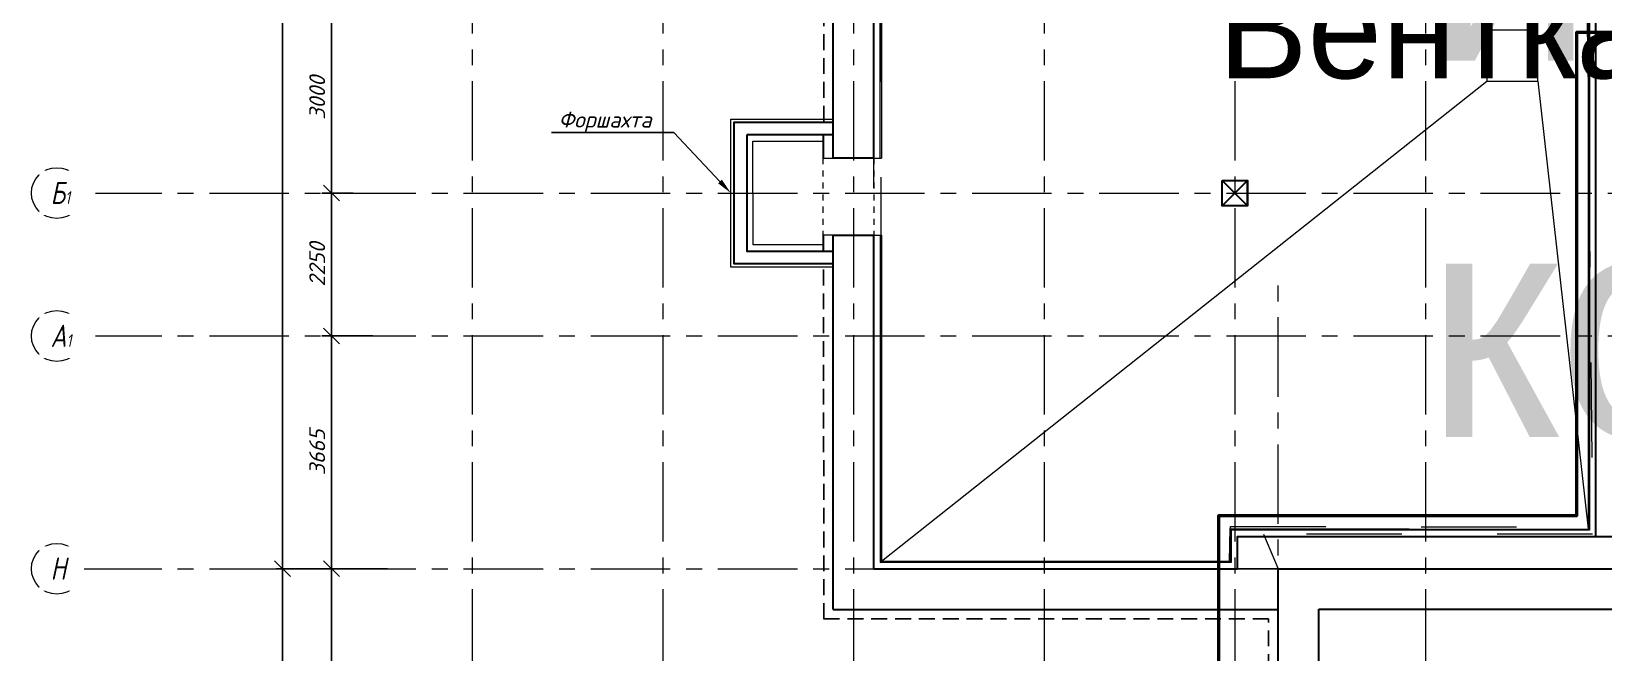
# Model space of a CAD drawing. Header units: millimetres. Extents: x -9096648 to 8741128, y -70248 to 735163.
# Drawn here: x -225168 to -200434, y -38634 to -28854 of the extents above; entities that cross this region are included whole.
import ezdxf
from ezdxf import colors
from ezdxf.entities.mleader import LeaderData, LeaderLine
from ezdxf.enums import TextEntityAlignment as Align
from ezdxf.math import Vec2, Vec3

# ---------------------------------------------------------------- set-up
doc = ezdxf.new("R2018")
doc.units = ezdxf.units.MM
for name, pattern in [('ADSK_Скрыто', [6, 3, -3]), ('CENTER', [2, 1.25, -0.25, 0.25, -0.25]), ('TRATTEGGIATA', [0.75, 0.5, -0.25]), ('Штрих', [6.35, 3.175, -3.175])]:
    doc.linetypes.add(name, pattern=pattern)
doc.layers.get('Defpoints').update_dxf_attribs({"color": 6})
for name, color, linetype, lineweight in [('1 этаж тонкие линии!', 250, 'Continuous', 0), ('_Скрыто_', 7, 'ADSK_Скрыто', 9), ('АР_Выноски АПР', 7, 'Continuous', 5), ('АР_Колонны', 5, 'Continuous', 30), ('АР_Маркер экспликации', 239, 'Continuous', 13), ('АР_МосжилНии_Стены', 202, 'Continuous', 30), ('АР_Навесной фасад', 5, 'Continuous', 5), ('АР_Номер помещения', 1, 'Continuous', 25), ('АР_Оси', 193, 'Continuous', 9), ('АР_Оси размеры', 164, 'Continuous', 9), ('АР_Помещения_площадь', 19, 'Continuous', 9), ('АР_Сущ Несущая стена', 202, 'Continuous', 30), ('АР_тонкая линия', 250, 'Continuous', 0), ('АР_Утеплитель', 250, 'Continuous', 9), ('Подвал', 250, 'Continuous', 30), ('тх разм', 250, 'Continuous', 9)]:
    doc.layers.add(name, color=color, linetype=linetype, lineweight=lineweight)
doc.layers.add('25. ЗАЛИВКА ЗОН', color=7, linetype='Continuous', lineweight=0, transparency=0.2)
doc.layers.add('АР_Названия помещений', color=124, linetype='Continuous', lineweight=5, plot=False)
doc.layers.add('Граница ПБ', color=7, linetype='Continuous', lineweight=80, true_color=0xf60404)
doc.styles.add('ISOCPEUR', font='isocpeui.ttf', dxfattribs={"height": 250})
doc.styles.get("Standard").update_dxf_attribs({"font": 'arial.ttf'})
doc.styles.add('ГОСТ 2.304', font='isocpeur.ttf', dxfattribs={"width": 0.7})
doc.dimstyles.new('R_100', dxfattribs={"dimtxt": 270, "dimasz": 120, "dimexe": 100, "dimexo": 0, "dimgap": 60, "dimtad": 1, "dimdec": 0, "dimrnd": 5, "dimzin": 0, "dimdsep": 46, "dimtxsty": 'ISOCPEUR', "dimblk": 'ARCHTICK', "dimcen": 0, "dimdle": 100, "dimclrd": 256, "dimclre": 256, "dimclrt": 256, "dimadec": 0, "dimazin": 0, "dimtfac": 2, "dimtdec": 0, "dimtofl": 0, "dimtmove": 1, "dimatfit": 3, "dimfxl": 1, "dimtvp": 3, "dimtolj": 1, "dimtzin": 0, "dimarcsym": 0})
doc.dimstyles.new('СПДС', dxfattribs={"dimscale": 100, "dimtxt": 2.5, "dimasz": 2.5, "dimexe": 1.5, "dimexo": 0, "dimgap": 1, "dimtad": 1, "dimdec": 0, "dimrnd": 1, "dimtxsty": 'ГОСТ 2.304', "dimblk": 'OBLIQUE', "dimcen": 2.5, "dimdle": 1.5, "dimadec": 0, "dimazin": 2, "dimtfac": 0.75, "dimtdec": 0, "dimtmove": 1, "dimatfit": 3, "dimfxl": 1, "dimtolj": 1, "dimarcsym": 1})

# ---------------------------------------------------------------- blocks, each defined once
blk = doc.blocks.new('_Oblique')
at = {"color": 8, "linetype": 'ByBlock', "lineweight": -2}
blk.add_line((-0.5, -0.5), (0.5, 0.5), dxfattribs=at)
blk = doc.blocks.new('*D2782')
at = {"layer": 'Defpoints', "color": 0, "ltscale": 100, "transparency": 16777216}
for p in [(-220447, -37314), (-219568, -37314), (-219629, -44834)]:
    blk.add_point(p, dxfattribs=at)
at = {"layer": 'АР_Оси размеры', "color": 8, "lineweight": -2, "ltscale": 100, "transparency": 16777216}
for p, q in [((-219568, -37314), (-220597, -37314)), ((-220447, -44984), (-220447, -37164)), ((-219629, -44834), (-220597, -44834))]:
    blk.add_line(p, q, dxfattribs=at)
at = {"layer": 'АР_Оси размеры', "color": 8, "lineweight": -2, "ltscale": 100, "transparency": 16777216, "xscale": 250, "yscale": 250, "zscale": 250}
for p, rotation in [((-220447, -37314), 90), ((-220447, -44834), 270)]:
    blk.add_blockref('_Oblique', p, dxfattribs=dict(at, rotation=rotation))
at = {"layer": 'АР_Оси размеры', "color": 8, "ltscale": 100, "transparency": 16777216, "insert": (-220673, -41074), "char_height": 250, "attachment_point": 5, "rotation": 90, "style": 'ISOCPEUR'}
blk.add_mtext('\\A1;7520', dxfattribs=at)
blk = doc.blocks.new('*D2783')
at = {"layer": 'Defpoints', "color": 0, "ltscale": 100, "transparency": 16777216}
for p in [(-220447, -33649), (-219798, -33649), (-219568, -37314)]:
    blk.add_point(p, dxfattribs=at)
at = {"layer": 'АР_Оси размеры', "color": 8, "lineweight": -2, "ltscale": 100, "transparency": 16777216}
for p, q in [((-220447, -37464), (-220447, -33499)), ((-219798, -33649), (-220597, -33649)), ((-219568, -37314), (-220597, -37314))]:
    blk.add_line(p, q, dxfattribs=at)
at = {"layer": 'АР_Оси размеры', "color": 8, "lineweight": -2, "ltscale": 100, "transparency": 16777216, "xscale": 250, "yscale": 250, "zscale": 250}
for p, rotation in [((-220447, -33649), 90), ((-220447, -37314), 270)]:
    blk.add_blockref('_Oblique', p, dxfattribs=dict(at, rotation=rotation))
at = {"layer": 'АР_Оси размеры', "color": 8, "ltscale": 100, "transparency": 16777216, "insert": (-220672, -35482), "char_height": 250, "attachment_point": 5, "rotation": 90, "style": 'ISOCPEUR'}
blk.add_mtext('\\A1;3665', dxfattribs=at)
blk = doc.blocks.new('*D2784')
at = {"layer": 'Defpoints', "color": 0, "ltscale": 100, "transparency": 16777216}
for p in [(-220447, -31399), (-220105, -31399), (-219798, -33649)]:
    blk.add_point(p, dxfattribs=at)
at = {"layer": 'АР_Оси размеры', "color": 8, "lineweight": -2, "ltscale": 100, "transparency": 16777216}
for p, q in [((-220105, -31399), (-220597, -31399)), ((-220447, -33799), (-220447, -31249)), ((-219798, -33649), (-220597, -33649))]:
    blk.add_line(p, q, dxfattribs=at)
at = {"layer": 'АР_Оси размеры', "color": 8, "lineweight": -2, "ltscale": 100, "transparency": 16777216, "xscale": 250, "yscale": 250, "zscale": 250}
for p, rotation in [((-220447, -31399), 90), ((-220447, -33649), 270)]:
    blk.add_blockref('_Oblique', p, dxfattribs=dict(at, rotation=rotation))
at = {"layer": 'АР_Оси размеры', "color": 8, "ltscale": 100, "transparency": 16777216, "insert": (-220672, -32524), "char_height": 250, "attachment_point": 5, "rotation": 90, "style": 'ISOCPEUR'}
blk.add_mtext('\\A1;2250', dxfattribs=at)
blk = doc.blocks.new('*D2785')
at = {"layer": 'Defpoints', "color": 0, "ltscale": 100, "transparency": 16777216}
for p in [(-220447, -28399), (-220105, -28399), (-220105, -31399)]:
    blk.add_point(p, dxfattribs=at)
at = {"layer": 'АР_Оси размеры', "color": 8, "lineweight": -2, "ltscale": 100, "transparency": 16777216}
for p, q in [((-220105, -28399), (-220597, -28399)), ((-220447, -31549), (-220447, -28249)), ((-220105, -31399), (-220597, -31399))]:
    blk.add_line(p, q, dxfattribs=at)
at = {"layer": 'АР_Оси размеры', "color": 8, "lineweight": -2, "ltscale": 100, "transparency": 16777216, "xscale": 250, "yscale": 250, "zscale": 250}
for p, rotation in [((-220447, -28399), 90), ((-220447, -31399), 270)]:
    blk.add_blockref('_Oblique', p, dxfattribs=dict(at, rotation=rotation))
at = {"layer": 'АР_Оси размеры', "color": 8, "ltscale": 100, "transparency": 16777216, "insert": (-220672, -29899), "char_height": 250, "attachment_point": 5, "rotation": 90, "style": 'ISOCPEUR'}
blk.add_mtext('\\A1;3000', dxfattribs=at)
blk = doc.blocks.new('*D2640')
at = {"layer": 'Defpoints', "color": 0, "ltscale": 100, "transparency": 16777216}
for p in [(-221273, 10601), (-221273, -37314), (-221217, -37314)]:
    blk.add_point(p, dxfattribs=at)
at = {"layer": 'АР_Оси размеры', "color": 8, "lineweight": -2, "ltscale": 100, "transparency": 16777216}
for p, q in [((-221217, 10751), (-221217, -37464)), ((-221273, 10601), (-221067, 10601)), ((-221273, -37314), (-221067, -37314))]:
    blk.add_line(p, q, dxfattribs=at)
at = {"layer": 'АР_Оси размеры', "color": 8, "lineweight": -2, "ltscale": 100, "transparency": 16777216, "xscale": 250, "yscale": 250, "zscale": 250}
for p, rotation in [((-221217, 10601), 90), ((-221217, -37314), 270)]:
    blk.add_blockref('_Oblique', p, dxfattribs=dict(at, rotation=rotation))
at = {"layer": 'АР_Оси размеры', "color": 8, "ltscale": 100, "transparency": 16777216, "insert": (-221444, -13357), "char_height": 250, "attachment_point": 5, "rotation": 90, "style": 'ISOCPEUR'}
blk.add_mtext('\\A1;47915', dxfattribs=at)
blk = doc.blocks.new('*U2131')
at = {"layer": 'АР_Номер помещения', "color": 8}
blk.add_circle((-21217, 600), 400, dxfattribs=at)
at = {"layer": 'АР_Помещения_площадь', "color": 8}
blk.add_line((-20106, 67), (-20529, 67), dxfattribs=at)
at = {"color": 8, "style": 'ISOCPEUR', "flags": 1}
blk.add_attdef('КАТЕГОРИЯ', (-499, -2092), '', height=250, dxfattribs=at)
at = {"layer": 'АР_Номер помещения', "color": 8, "style": 'ISOCPEUR'}
blk.add_attdef('НОМЕР_ПОМЕЩЕНИЯ', text='', height=300, dxfattribs=at).set_placement((-21217, 600), align=Align.MIDDLE_CENTER)
at = {"layer": 'АР_Помещения_площадь', "color": 8, "lineweight": 30, "flags": 104}
blk.add_attdef('ИМЯ_ПОМЕЩЕНИЯ', text='', height=100, dxfattribs=at).set_placement((158, 1217), align=Align.MIDDLE_CENTER)
at = {"layer": 'АР_Помещения_площадь', "color": 8, "style": 'ISOCPEUR'}
blk.add_attdef('ПЛОЩАДЬ_ПОМЕЩЕНИЯ', text='', height=200, dxfattribs=at).set_placement((-20101, 314), align=Align.MIDDLE_RIGHT)
blk = doc.blocks.new('*U2127')
at = {"color": 8, "style": 'ISOCPEUR', "flags": 1}
blk.add_attdef('КАТЕГОРИЯ', (-499, -2092), '', height=250, dxfattribs=at)
at = {"layer": 'АР_Номер помещения', "color": 8, "style": 'ISOCPEUR'}
blk.add_attdef('НОМЕР_ПОМЕЩЕНИЯ', text='', height=300, dxfattribs=at).set_placement((-11974, -849), align=Align.MIDDLE_CENTER)
at = {"layer": 'АР_Помещения_площадь', "color": 8, "lineweight": 30, "flags": 104}
blk.add_attdef('ИМЯ_ПОМЕЩЕНИЯ', text='', height=100, dxfattribs=at).set_placement((158, 1217), align=Align.MIDDLE_CENTER)
at = {"layer": 'АР_Помещения_площадь', "color": 8, "style": 'ISOCPEUR'}
blk.add_attdef('ПЛОЩАДЬ_ПОМЕЩЕНИЯ', text='', height=200, dxfattribs=at).set_placement((-11648, -1851), align=Align.MIDDLE_RIGHT)
blk = doc.blocks.new('_ArchTick')
at = {"color": 8, "linetype": 'ByBlock', "const_width": 0.15}
blk.add_lwpolyline([(-0.5, -0.5), (0.5, 0.5)], dxfattribs=at)
blk = doc.blocks.new('*D2975')
at = {"layer": 'Defpoints', "color": 0, "ltscale": 500, "transparency": 16777216}
for p in [(-220082, -37314), (-221217, -64794), (-220926, -64794)]:
    blk.add_point(p, dxfattribs=at)
at = {"layer": 'тх разм', "color": 8, "lineweight": -2, "ltscale": 500, "transparency": 16777216}
for p, q in [((-220082, -37314), (-221317, -37314)), ((-221217, -37214), (-221217, -64894)), ((-220926, -64794), (-221317, -64794))]:
    blk.add_line(p, q, dxfattribs=at)
at = {"layer": 'тх разм', "color": 8, "lineweight": -2, "ltscale": 500, "transparency": 16777216, "xscale": 120, "yscale": 120, "zscale": 120}
for p, rotation in [((-221217, -37314), 90), ((-221217, -64794), 270)]:
    blk.add_blockref('_ArchTick', p, dxfattribs=dict(at, rotation=rotation))
at = {"layer": 'тх разм', "color": 8, "lineweight": 13, "ltscale": 500, "transparency": 16777216, "insert": (-221404, -51054), "char_height": 250, "attachment_point": 5, "rotation": 90, "style": 'ISOCPEUR'}
blk.add_mtext('\\A1;27480', dxfattribs=at)

msp = doc.modelspace()

# ---------------------------------------------------------------- linework, layer by layer
at = {"color": 8, "linetype": 'TRATTEGGIATA', "ltscale": 500}
for p, q in [((-212703.54, -30273.39), (-212703.54, -21434.32)), ((-212703.54, -38104.32), (-212704.04, -32510.83)), ((-212704.04, -38104.32), (-205703.85, -38105.1)), ((-205703.85, -55034.31), (-205703.85, -38105.1))]:
    msp.add_line(p, q, dxfattribs=at)
at = {"layer": '1 этаж тонкие линии!', "color": 8, "ltscale": 100, "transparency": 33554559, "elevation": -1.08}
for points in [[(-208213.18, -19699.32), (-200654.04, -19699.32), (-200654.04, -36707.59), (-206293.67, -36707.59), (-206293.67, -37214.32), (-211814.04, -37214.32)], [(-211814.04, -30851.36), (-211814.04, -19699.32), (-209713.18, -19699.32)]]:
    msp.add_lwpolyline(points, dxfattribs=at)
at = {"layer": '25. ЗАЛИВКА ЗОН', "color": 8, "lineweight": 13, "ltscale": 500}
for points in [[(-212554.04, -30484.08), (-212717.96, -30484.08), (-212717.96, -30851.36), (-212554.04, -30851.36)], [(-212554.04, -30484.08), (-212717.96, -30484.08), (-212717.96, -30851.36), (-212554.04, -30851.36)], [(-212554.04, -30484.08), (-212704.58, -30484.08), (-212704.58, -30851.36), (-212554.04, -30851.36)], [(-212554.04, -30484.08), (-212704.58, -30484.08), (-212704.58, -30851.36), (-212554.04, -30851.36)], [(-212554.04, -32061.36), (-212717.96, -32061.36), (-212717.96, -32314.3), (-212554.04, -32314.3)], [(-212554.04, -32061.36), (-212704.58, -32061.36), (-212704.57, -32314.3), (-212554.03, -32314.3)]]:
    msp.add_lwpolyline(points, close=True, dxfattribs=at)
at = {"layer": '_Скрыто_', "color": 8, "lineweight": 13, "ltscale": 500}
for points in [[(-211914.04, -37314.32), (-211914.04, -13149.32), (-217983.92, -13149.32), (-217983.92, -1649.32), (-214293.92, -1649.32), (-214250.27, 337.93), (-213532.59, 2343.59), (-212233.92, 4193.54), (-210578.31, 5558.14), (-208621.91, 6447.82), (-206793.92, 6783.98), (-205983.92, 6783.98), (-205983.92, 10350.68), (-197483.92, 10350.68), (-197483.92, 7350.68), (-187983.92, 7350.68), (-187983.92, 10860.68), (-180983.92, 10860.68)], [(-182264.56, 7350.68), (-197483.92, 7350.68), (-197483.92, 10350.68), (-205983.92, 10350.68), (-205983.92, 6786.03), (-207336.46, 6728.68), (-208996.95, 6323.74), (-210624.66, 5528.99), (-212916.36, 3357.25), (-213930.64, 1436.24), (-214417.22, -1139.32), (-214409.36, -1649.32), (-217983.92, -1649.32), (-217983.92, -13149.32), (-211804.04, -13149.32), (-211804.04, -37214.32)], [(-158483.92, -4149.32), (-188016.59, -4149.32), (-188024.98, -5361.04), (-188167.85, -6410.91), (-188436.07, -7250.24), (-188763.72, -8275.55), (-189597.47, -9598.42), (-190625.8, -10850.74), (-191804.71, -11869.16), (-193387.83, -12914.53), (-195922.73, -13550.68), (-196974.04, -13630.63), (-197484.04, -13630.63), (-197484.04, -21064.32), (-191233.92, -21064.32), (-191233.88, -28064.32), (-200698.04, -28064.75), (-200608.11, -36769.39), (-205785, -36768.96), (-205553.85, -37314.32), (-211914.04, -37314.32), (-211914.04, -13149.32)], [(-211814.04, -37214.32), (-206309.53, -37204.31), (-206301.37, -36648.6), (-200662.75, -36658.87), (-200663.41, -28045.77), (-194743.86, -28064.32), (-194743.83, -21064.32), (-197484.04, -21064.32), (-197484.04, -13626), (-197484.04, -13399.32), (-196974.04, -13399.32), (-196974.04, -13630.63), (-194374.16, -13234.87), (-191409.76, -11565.47), (-189674.83, -9709.65), (-188444.97, -7399.32), (-187998.92, -4965.51), (-187998.92, -4149.32), (-158483.92, -4149.32)]]:
    msp.add_lwpolyline(points, dxfattribs=at)
at = {"layer": 'АР_Колонны', "color": 8, "ltscale": 100}
msp.add_lwpolyline([(-206433.92, -31199.32), (-206033.92, -31199.32), (-206033.92, -31599.32), (-206433.92, -31599.32)], close=True, dxfattribs=at)
at = {"layer": 'АР_Колонны', "color": 8}
msp.add_lwpolyline([(-206433.92, -31199.32), (-206033.92, -31599.32), (-206033.92, -31199.32), (-206433.92, -31599.32), (-206433.92, -31199.32)], dxfattribs=at)
at = {"layer": 'АР_МосжилНии_Стены', "color": 8, "ltscale": 100}
for p, q in [((-212554.04, -30723.33), (-212554.04, -18324.61)), ((-211914.04, -30723.33), (-211914.04, -18324.61)), ((-200554.04, -36807.59), (-200554.04, -28064.32)), ((-212554.04, -30851.36), (-212554.04, -30234.32)), ((-211914.04, -30851.36), (-211914.04, -30299.32)), ((-212554.04, -36415.9), (-212554.04, -32061.36)), ((-211914.04, -36350.9), (-211914.04, -32061.36)), ((-212554.04, -37954.32), (-212554.04, -36234.32)), ((-211914.04, -37314.32), (-211914.04, -36299.32)), ((-211914.04, -37314.32), (-206193.67, -37314.32)), ((-205553.65, -55585), (-205553.67, -37314.32)), ((-205553.67, -37314.32), (-194530.16, -37314.32)), ((-212554.04, -37954.32), (-205553.85, -37954.32)), ((-204915.16, -57904.5), (-204915.16, -37949.5)), ((-204915.16, -37949.5), (-199546.59, -37949.5))]:
    msp.add_line(p, q, dxfattribs=at)
msp.add_lwpolyline([(-211913.85, -37314.32), (-206193.67, -37314.32), (-206193.67, -36807.59), (-195033.66, -36807.59)], dxfattribs=at)
at = {"layer": 'АР_Навесной фасад', "color": 8, "ltscale": 100}
msp.add_lwpolyline([(-212717.96, -32214.01), (-213814.45, -32214.53), (-213815.97, -30584.36), (-212719.14, -30584)], dxfattribs=at)
at = {"layer": 'АР_Оси', "color": 8, "linetype": 'CENTER', "ltscale": 1000}
for p, q in [((-218233.92, 14363.15), (-218233.92, -41369.2)), ((-215233.92, 14363.15), (-215233.92, -41369.2)), ((-212233.92, 14363.15), (-212233.92, -41369.2)), ((-209233.92, 14363.15), (-209233.92, -41369.2)), ((-206233.92, 14363.15), (-206233.92, -41369.2)), ((-203233.92, 14363.15), (-203233.92, -41369.2)), ((-224367.61, -31399.32), (-141189.21, -31399.32)), ((-205553.85, -66605.59), (-205553.85, -32721.66)), ((-224367.61, -33649.32), (-141189.21, -33649.32)), ((-224367.61, -37314.32), (-140770.44, -37314.32))]:
    msp.add_line(p, q, dxfattribs=at)
at = {"layer": 'АР_Оси', "color": 8, "ltscale": 0.5}
for centre in [(-224767.61, -31399.32), (-224767.61, -33649.32), (-224767.61, -37314.32)]:
    msp.add_circle(centre, 400, dxfattribs=at)
at = {"layer": 'АР_Сущ Несущая стена', "color": 8, "linetype": 'Штрих', "lineweight": 9, "ltscale": 30}
for p, q in [((-212717.96, -30851.36), (-212717.96, -32061.36)), ((-211914.04, -30851.36), (-211914.04, -32061.36))]:
    msp.add_line(p, q, dxfattribs=at)
at = {"layer": 'АР_Сущ Несущая стена', "color": 8, "ltscale": 100}
for points in [[(-212554.04, -32514.33), (-214114.2, -32514.18), (-214114, -30284.18), (-212554.04, -30284.33)], [(-213914.02, -30484.19), (-213914.18, -32314.2), (-212554.04, -32314.31)], [(-212554.04, -30484.18), (-213914.02, -30484.2)], [(-211914.04, -30851.36), (-212554.04, -30851.36)], [(-212554.04, -32061.36), (-211914.04, -32061.36)]]:
    msp.add_lwpolyline(points, dxfattribs=at)
at = {"layer": 'АР_тонкая линия', "color": 8, "ltscale": 500}
for p, q in [((-211914.04, -30851.36), (-211794.04, -30851.36, -1.38)), ((-211914.04, -32061.36), (-211794.04, -32061.36)), ((-211814.04, -32061.36), (-211814.04, -37214.32, -1.08)), ((-211794.04, -32061.36), (-211794.04, -37194.32, -1.08))]:
    msp.add_line(p, q, dxfattribs=at)
at = {"layer": 'АР_тонкая линия', "color": 8, "ltscale": 500, "elevation": -1.38}
for points in [[(-209715.72, -19599.32), (-209717.61, -19719.32), (-211794.04, -19719.32), (-211794.04, -30851.36)], [(-211794.04, -37194.32), (-206317.75, -37194.32), (-206309.59, -36682.45), (-200672.75, -36692.73), (-200674.04, -19719.32), (-208213.54, -19719.32), (-208213.54, -19599.32)]]:
    msp.add_lwpolyline(points, dxfattribs=at)
at = {"layer": 'АР_Утеплитель', "color": 8, "ltscale": 0.25}
msp.add_lwpolyline([(-212554.04, -32564.33), (-214164.2, -32564.18), (-214164, -30234.18), (-212554.04, -30234.33)], dxfattribs=at)
at = {"layer": 'Граница ПБ', "color": 8, "lineweight": 50, "ltscale": 100}
msp.add_lwpolyline([(-190243.17, -28871.22), (-200860.41, -28871.22), (-200860.41, -36483.34), (-206491.04, -36483.34), (-206491.04, -39021.8)], dxfattribs=at)
at = {"layer": 'Подвал', "color": 8, "lineweight": 13, "ltscale": 500}
for p, q in [((-211794.04, -37194.32, -1.08), (-202271.01, -29638.59, -0.06)), ((-201469.49, -29638.59, -0.06), (-200674.04, -36687.59, -1.08))]:
    msp.add_line(p, q, dxfattribs=at)
msp.add_lwpolyline([(-202271.01, -29638.59), (-201469.49, -29638.59), (-201469.49, -28836.87), (-202271.01, -28836.87)], close=True, dxfattribs=at)

# ---------------------------------------------------------------- block references
at = {"layer": 'АР_Маркер экспликации', "color": 8}
ref = msp.add_blockref('*U2127', (-187114.99, -1781.75), dxfattribs=at)
lines = msp.add_mtext('Техническое помещение для прокладки инженерных коммуникаций', dxfattribs={"layer": 'АР_Названия помещений', "color": 8, "insert": (-203233.92, -2061), "char_height": 3554.348, "width": 926.94, "attachment_point": 1})
ref.add_attrib('ИМЯ_ПОМЕЩЕНИЯ', '', (-203233.92, -2061), dxfattribs={"flags": 104}).embed_mtext(lines)
ref = msp.add_blockref('*U2131', (-186336.59, -27085.54, 1.96), dxfattribs=at)
ref.add_attrib('НОМЕР_ПОМЕЩЕНИЯ', '006', dxfattribs={"layer": 'АР_Номер помещения', "color": 8, "height": 300, "style": 'ISOCPEUR'}).set_placement((-207553.37, -26485.5, 1.96), align=Align.MIDDLE_CENTER)
lines = msp.add_mtext('Венткамера', dxfattribs={"layer": 'АР_Названия помещений', "color": 8, "insert": (-206497.34, -28015.5), "char_height": 1576.782, "width": 926.94, "attachment_point": 1})
ref.add_attrib('ИМЯ_ПОМЕЩЕНИЯ', '', (-206497.34, -28015.5), dxfattribs={"flags": 104}).embed_mtext(lines)
ref.add_attrib('ПЛОЩАДЬ_ПОМЕЩЕНИЯ', '198.07', dxfattribs={"layer": 'АР_Помещения_площадь', "color": 8, "height": 200, "style": 'ISOCPEUR'}).set_placement((-206437.89, -26771.92, 1.96), align=Align.MIDDLE_RIGHT)

# ---------------------------------------------------------------- dimensions: what is measured, and where the dimension line sits
at = {"layer": 'АР_Оси размеры', "color": 8, "ltscale": 100}
for base, p1, p2, picture, middle in [((-221217.16, -37314.32), (-221272.97, 10600.68), (-221272.97, -37314.32), '*D2640', (-221443.77, -13356.82)), ((-220446.6, -28399.32), (-220104.66, -31399.32), (-220104.66, -28399.32), '*D2785', (-220671.6, -29899.32)), ((-220446.6, -31399.32), (-219797.74, -33649.32), (-220104.66, -31399.32), '*D2784', (-220671.6, -32524.32)), ((-220446.6, -33649.32), (-219567.88, -37314.32), (-219797.74, -33649.32), '*D2783', (-220671.6, -35481.82)), ((-220446.6, -37314.32), (-219628.77, -44834.32), (-219567.88, -37314.32), '*D2782', (-220673.21, -41074.32))]:
    dim = msp.add_linear_dim(base=base, p1=p1, p2=p2, angle=90, dimstyle='СПДС', override={"dimtxsty": 'ISOCPEUR', "dimclrd": 8, "dimclre": 8, "dimclrt": 8}, dxfattribs=at)
    dim.commit()
    dim.dimension.update_dxf_attribs({"geometry": picture, "text_midpoint": middle})
at = {"layer": 'тх разм', "color": 8, "lineweight": 13, "ltscale": 500}
dim = msp.add_linear_dim(base=(-221217.16, -64794.32), p1=(-220082.24, -37314.32), p2=(-220925.67, -64794.32), angle=90, dimstyle='R_100', override={"dimpost": '\\X', "dimtxsty": 'ISOCPEUR', "dimclrd": 8, "dimclre": 8, "dimclrt": 8, "dimfxl": 2.5, "dimarcsym": 2}, dxfattribs=at)
dim.commit()
dim.dimension.update_dxf_attribs({"geometry": '*D2975', "text_midpoint": (-221403.77, -51054.32)})

# ---------------------------------------------------------------- leaders
at = {"layer": 'АР_Выноски АПР', "color": 8}
ml = msp.add_multileader_mtext('Standard', dxfattribs=at)
ml.set_content('\\A1;Форшахта', color=8, style='ISOCPEUR')
ml.set_leader_properties(color=8)
ml.build(insert=Vec2(0, 0))
ml.multileader.update_dxf_attribs({"text_left_attachment_type": 6, "text_right_attachment_type": 6, "dogleg_length": 100, "arrow_head_size": 250})
ctx = ml.context
ctx.base_point, ctx.char_height, ctx.arrow_head_size, ctx.landing_gap_size, ctx.plane_origin = Vec3(-216899.98, -30443.1), 250, 250, 25, Vec3(-236090.95, -31147.95)
ctx.left_attachment, ctx.right_attachment = 6, 6
notes = []
notes.append((ctx, [(0, (1, 1, 0), (-215061.49, -30443.1), (-1, 0), 170.5, [(1, [(-214164.1, -31399.18)], 0, [])])]))
ctx.mtext.insert, ctx.mtext.width, ctx.mtext.flow_direction = Vec3(-216874.98, -30118.1), 6210.4874, 5
for ctx, leaders in notes:
    for number, flags, end, landing, length, lines in leaders:
        leader = LeaderData()
        leader.index, (leader.has_last_leader_line, leader.has_dogleg_vector, leader.attachment_direction) = number, flags
        leader.last_leader_point, leader.dogleg_vector, leader.dogleg_length = Vec3(end), Vec3(landing), length
        for number, points, colour, breaks in lines:
            line = LeaderLine()
            line.index, line.vertices, line.color, line.breaks = number, Vec3.list(points), colors.encode_raw_color(colour), breaks
            leader.lines.append(line)
        ctx.leaders.append(leader)

# ---------------------------------------------------------------- next in the draw order: texts
at = {"layer": 'АР_Оси', "color": 8, "char_height": 350, "width": 528.8202, "attachment_point": 1, "line_spacing_factor": 1.149209, "style": 'ISOCPEUR', "bg_fill": 2}
for s, insert in [('{\\W0.8;Б\\H0.57143x;1}', (-224867.43, -31221.54)), ('{\\W0.8;А\\H0.57143x;1}', (-224867.43, -33471.54))]:
    msp.add_mtext(s, dxfattribs=dict(at, insert=insert))
at = {"layer": 'АР_Оси', "color": 8, "insert": (-224867.43, -37136.54), "char_height": 350, "attachment_point": 1, "line_spacing_factor": 1.149209, "style": 'ISOCPEUR', "bg_fill": 2}
msp.add_mtext('{\\W0.8;Н}', dxfattribs=at)

doc.saveas('drawing.dxf')
